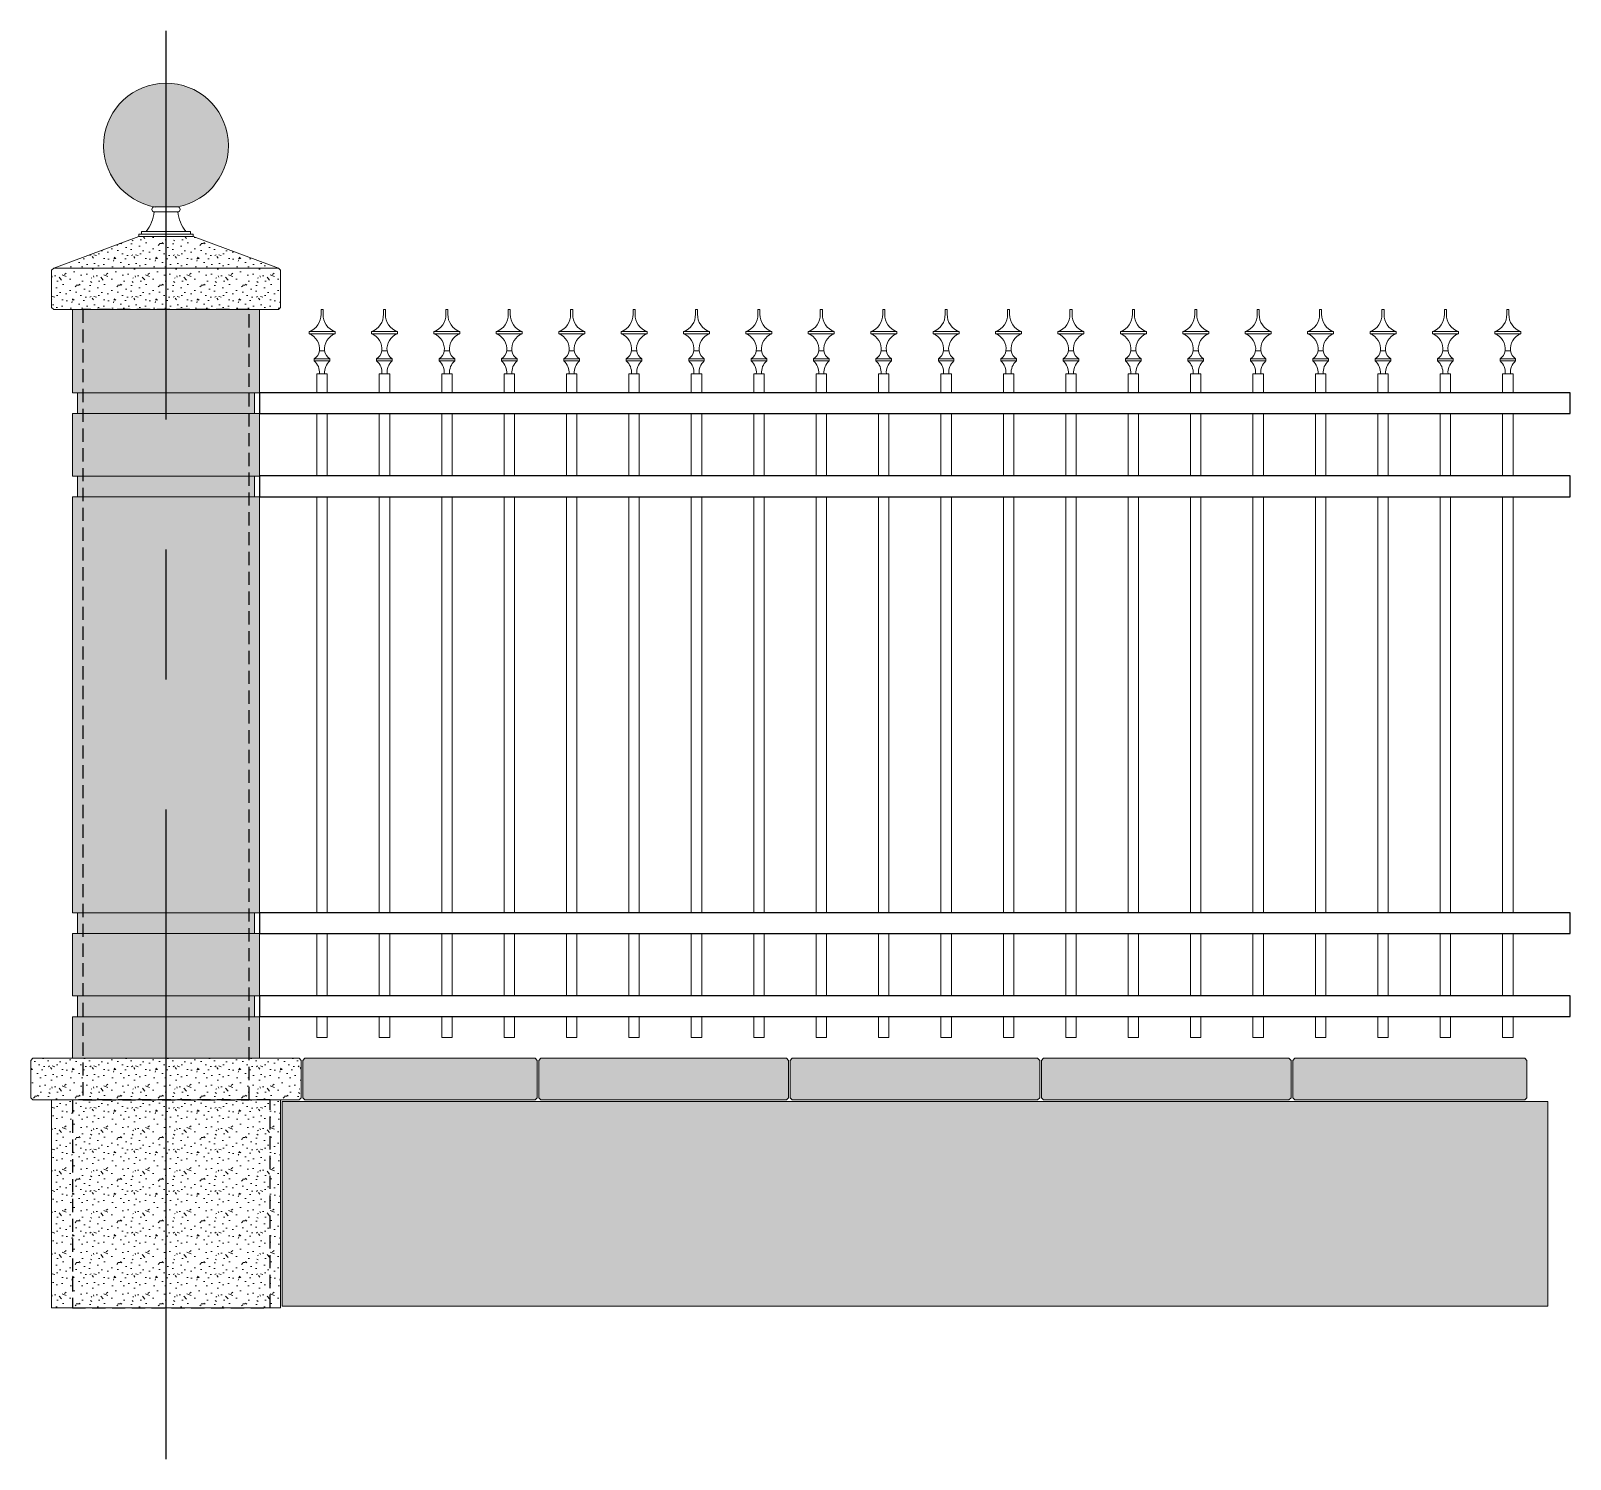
# Model space of a CAD drawing. Header units: inches. Extents: x 295786 to 300745, y 68261 to 70432.
# Drawn here: x 297285.2 to 297433.2, y 69098 to 69235.3 of the extents above; entities that cross this region are included whole.
import ezdxf

# ---------------------------------------------------------------- set-up
doc = ezdxf.new("R2010")
doc.units = ezdxf.units.IN
doc.header["$MEASUREMENT"] = 0
doc.linetypes.add('CENTER', pattern=[2, 1.25, -0.25, 0.25, -0.25])
doc.linetypes.add('HIDDEN', pattern=[9.525, 6.35, -3.175])
doc.layers.add('CENTRE LINE', color=8, linetype='CENTER')
doc.layers.add('HIDDEN', color=2, linetype='HIDDEN')
for name, color, linetype, lineweight in [('F--BLOCKWALL-HATCH', 250, 'Continuous', 13), ('G--STELWRK-0', 8, 'Continuous', 13), ('G--STELWRK-1', 9, 'Continuous', 18), ('G--STELWRK-2', 2, 'Continuous', 25), ('M--PAVERS', 3, 'Continuous', 18), ('M--PAVERS-2', 3, 'Continuous', 18), ('M--TILING-1', 8, 'Continuous', 13), ('PAINT LINE', 252, 'Continuous', 18)]:
    doc.layers.add(name, color=color, linetype=linetype, lineweight=lineweight)
pattern_1 = [(0, (-1589.9095, -543.344), (0, 4), [0, -4]), (0, (-1589.8695, -544.744), (0, 4), [0, -4]), (0, (-1589.7495, -542.584), (0, 4), [0, -4]), (338.1986, (-1591.8295, -543.82405), (12.000001092, -3.999999642), [0.430812, -21.109848]), (216.8699, (-1591.4295, -543.98405), (11.9999996713, 8.000000493), [0.2, -19.8]), (130.6013, (-1591.5895, -544.10405), (20.00000168495, -23.9999960726), [0.36878, -36.509396]), (206.5651, (-1592.9095, -544.584), (-3.999996632, -4.000005238), [0.089444, -8.854828]), (326.3099, (-1592.9895, -544.624), (7.999998231, -4.000005338), [0.144224, -14.277984]), (108.4349, (-1592.8695, -544.704), (-3.999993613, 8.0000017384), [0.126492, -12.52262]), (225, (-1590.3495, -544.984), (-4e-16, -4.000001238), [0.169704, -5.487148]), (0, (-1590.4695, -545.104), (4, 4), [0.24, -3.76]), (135, (-1590.2295, -545.104), (-4.000001238, 0), [0.169704, -5.487148]), (251.5651, (-1590.8295, -542.424), (3.999993613, 8.0000017384), [0.126492, -12.52262]), (0, (-1590.8695, -542.544), (4, 4), [0.2, -3.8]), (143.1301, (-1590.6695, -542.54405), (-11.9999996713, 8.000000493), [0.2, -19.8]), (213.6901, (-1592.9495, -542.384), (7.999998231, 4.000005338), [0.144224, -14.277984]), (341.5651, (-1593.0695, -542.464), (-8.0000017384, 3.999993613), [0.252984, -12.396128]), (126.8699, (-1592.8295, -542.54405), (8.000000493, -11.9999996713), [0.2, -19.8]), (0, (-1591.7895, -542.544), (0, 4), [0, -4]), (0, (-1592.8695, -543.584), (0, 4), [0, -4]), (0, (-1591.7495, -545.064), (0, 4), [0, -4]), (0, (-1590.6695, -543.824), (0, 4), [0, -4]), (0, (-1591.8295, -543.144), (0, 4), [0, -4]), (0, (-1592.7095, -543.024), (0, 4), [0, -4]), (0, (-1592.3495, -543.264), (0, 4), [0, -4]), (0, (-1592.5095, -544.224), (0, 4), [0, -4]), (0, (-1593.4695, -544.064), (0, 4), [0, -4]), (0, (-1593.4295, -543.144), (0, 4), [0, -4]), (0, (-1593.5495, -542.264), (0, 4), [0, -4]), (0, (-1592.3095, -542.104), (0, 4), [0, -4]), (0, (-1591.4295, -541.944), (0, 4), [0, -4]), (0, (-1590.0295, -542.104), (0, 4), [0, -4]), (0, (-1590.9895, -543.344), (0, 4), [0, -4]), (0, (-1591.3895, -542.624), (0, 4), [0, -4]), (0, (-1591.0695, -544.544), (0, 4), [0, -4]), (0, (-1592.2695, -544.744), (0, 4), [0, -4]), (0, (-1591.0695, -545.624), (0, 4), [0, -4]), (0, (-1592.3895, -545.384), (0, 4), [0, -4]), (0, (-1593.6695, -545.504), (0, 4), [0, -4]), (0, (-1593.1895, -545.704), (0, 4), [0, -4]), (0, (-1593.1495, -545.144), (0, 4), [0, -4]), (0, (-1590.4695, -545.784), (0, 4), [0, -4]), (0, (-1589.9895, -544.144), (0, 4), [0, -4]), (0, (-1590.1895, -542.944), (0, 4), [0, -4]), (0, (-1592.0295, -545.824), (0, 4), [0, -4])]
pattern_2 = [(0, (-1589.9095, -547.344), (0, 4), [0, -4]), (0, (-1589.8695, -548.744), (0, 4), [0, -4]), (0, (-1589.7495, -546.584), (0, 4), [0, -4]), (338.1986, (-1591.8295, -547.82405), (12.000001092, -3.999999642), [0.430812, -21.109848]), (216.8699, (-1591.4295, -547.98405), (11.9999996713, 8.000000493), [0.2, -19.8]), (130.6013, (-1591.5895, -548.10405), (20.00000168495, -23.9999960726), [0.36878, -36.509396]), (206.5651, (-1592.9095, -548.584), (-3.999996632, -4.000005238), [0.089444, -8.854828]), (326.3099, (-1592.9895, -548.624), (7.999998231, -4.000005338), [0.144224, -14.277984]), (108.4349, (-1592.8695, -548.704), (-3.999993613, 8.0000017384), [0.126492, -12.52262]), (225, (-1590.3495, -548.984), (-4e-16, -4.000001238), [0.169704, -5.487148]), (0, (-1590.4695, -549.104), (4, 4), [0.24, -3.76]), (135, (-1590.2295, -549.104), (-4.000001238, 0), [0.169704, -5.487148]), (251.5651, (-1590.8295, -546.424), (3.999993613, 8.0000017384), [0.126492, -12.52262]), (0, (-1590.8695, -546.544), (4, 4), [0.2, -3.8]), (143.1301, (-1590.6695, -546.54405), (-11.9999996713, 8.000000493), [0.2, -19.8]), (213.6901, (-1592.9495, -546.384), (7.999998231, 4.000005338), [0.144224, -14.277984]), (341.5651, (-1593.0695, -546.464), (-8.0000017384, 3.999993613), [0.252984, -12.396128]), (126.8699, (-1592.8295, -546.54405), (8.000000493, -11.9999996713), [0.2, -19.8]), (0, (-1591.7895, -546.544), (0, 4), [0, -4]), (0, (-1592.8695, -547.584), (0, 4), [0, -4]), (0, (-1591.7495, -549.064), (0, 4), [0, -4]), (0, (-1590.6695, -547.824), (0, 4), [0, -4]), (0, (-1591.8295, -547.144), (0, 4), [0, -4]), (0, (-1592.7095, -547.024), (0, 4), [0, -4]), (0, (-1592.3495, -547.264), (0, 4), [0, -4]), (0, (-1592.5095, -548.224), (0, 4), [0, -4]), (0, (-1593.4695, -548.064), (0, 4), [0, -4]), (0, (-1593.4295, -547.144), (0, 4), [0, -4]), (0, (-1593.5495, -546.264), (0, 4), [0, -4]), (0, (-1592.3095, -546.104), (0, 4), [0, -4]), (0, (-1591.4295, -545.944), (0, 4), [0, -4]), (0, (-1590.0295, -546.104), (0, 4), [0, -4]), (0, (-1590.9895, -547.344), (0, 4), [0, -4]), (0, (-1591.3895, -546.624), (0, 4), [0, -4]), (0, (-1591.0695, -548.544), (0, 4), [0, -4]), (0, (-1592.2695, -548.744), (0, 4), [0, -4]), (0, (-1591.0695, -549.624), (0, 4), [0, -4]), (0, (-1592.3895, -549.384), (0, 4), [0, -4]), (0, (-1593.6695, -549.504), (0, 4), [0, -4]), (0, (-1593.1895, -549.704), (0, 4), [0, -4]), (0, (-1593.1495, -549.144), (0, 4), [0, -4]), (0, (-1590.4695, -549.784), (0, 4), [0, -4]), (0, (-1589.9895, -548.144), (0, 4), [0, -4]), (0, (-1590.1895, -546.944), (0, 4), [0, -4]), (0, (-1592.0295, -549.824), (0, 4), [0, -4])]
pattern_3 = [(0, (-1589.9095, -545.344), (0, 4), [0, -4]), (0, (-1589.8695, -546.744), (0, 4), [0, -4]), (0, (-1589.7495, -544.584), (0, 4), [0, -4]), (338.1986, (-1591.8295, -545.82405), (12.000001092, -3.999999642), [0.430812, -21.109848]), (216.8699, (-1591.4295, -545.98405), (11.9999996713, 8.000000493), [0.2, -19.8]), (130.6013, (-1591.5895, -546.10405), (20.00000168495, -23.9999960726), [0.36878, -36.509396]), (206.5651, (-1592.9095, -546.584), (-3.999996632, -4.000005238), [0.089444, -8.854828]), (326.3099, (-1592.9895, -546.624), (7.999998231, -4.000005338), [0.144224, -14.277984]), (108.4349, (-1592.8695, -546.704), (-3.999993613, 8.0000017384), [0.126492, -12.52262]), (225, (-1590.3495, -546.984), (-4e-16, -4.000001238), [0.169704, -5.487148]), (0, (-1590.4695, -547.104), (4, 4), [0.24, -3.76]), (135, (-1590.2295, -547.104), (-4.000001238, 0), [0.169704, -5.487148]), (251.5651, (-1590.8295, -544.424), (3.999993613, 8.0000017384), [0.126492, -12.52262]), (0, (-1590.8695, -544.544), (4, 4), [0.2, -3.8]), (143.1301, (-1590.6695, -544.54405), (-11.9999996713, 8.000000493), [0.2, -19.8]), (213.6901, (-1592.9495, -544.384), (7.999998231, 4.000005338), [0.144224, -14.277984]), (341.5651, (-1593.0695, -544.464), (-8.0000017384, 3.999993613), [0.252984, -12.396128]), (126.8699, (-1592.8295, -544.54405), (8.000000493, -11.9999996713), [0.2, -19.8]), (0, (-1591.7895, -544.544), (0, 4), [0, -4]), (0, (-1592.8695, -545.584), (0, 4), [0, -4]), (0, (-1591.7495, -547.064), (0, 4), [0, -4]), (0, (-1590.6695, -545.824), (0, 4), [0, -4]), (0, (-1591.8295, -545.144), (0, 4), [0, -4]), (0, (-1592.7095, -545.024), (0, 4), [0, -4]), (0, (-1592.3495, -545.264), (0, 4), [0, -4]), (0, (-1592.5095, -546.224), (0, 4), [0, -4]), (0, (-1593.4695, -546.064), (0, 4), [0, -4]), (0, (-1593.4295, -545.144), (0, 4), [0, -4]), (0, (-1593.5495, -544.264), (0, 4), [0, -4]), (0, (-1592.3095, -544.104), (0, 4), [0, -4]), (0, (-1591.4295, -543.944), (0, 4), [0, -4]), (0, (-1590.0295, -544.104), (0, 4), [0, -4]), (0, (-1590.9895, -545.344), (0, 4), [0, -4]), (0, (-1591.3895, -544.624), (0, 4), [0, -4]), (0, (-1591.0695, -546.544), (0, 4), [0, -4]), (0, (-1592.2695, -546.744), (0, 4), [0, -4]), (0, (-1591.0695, -547.624), (0, 4), [0, -4]), (0, (-1592.3895, -547.384), (0, 4), [0, -4]), (0, (-1593.6695, -547.504), (0, 4), [0, -4]), (0, (-1593.1895, -547.704), (0, 4), [0, -4]), (0, (-1593.1495, -547.144), (0, 4), [0, -4]), (0, (-1590.4695, -547.784), (0, 4), [0, -4]), (0, (-1589.9895, -546.144), (0, 4), [0, -4]), (0, (-1590.1895, -544.944), (0, 4), [0, -4]), (0, (-1592.0295, -547.824), (0, 4), [0, -4])]

# ---------------------------------------------------------------- blocks, each defined once
blk = doc.blocks.new('GRILL')
at = {"layer": 'G--STELWRK-0'}
for points in [[(297313.06, 69137.2), (297313.06, 69136.75, -0.325837), (297311.91, 69135.08), (297311.91, 69134.88, -0.342161), (297312.91, 69133.23), (297313.41, 69133.23, -0.341868), (297314.41, 69134.88), (297314.41, 69135.08, -0.326019), (297313.26, 69136.75), (297313.26, 69137.2)], [(297319.06, 69137.2), (297319.06, 69136.75, -0.325837), (297317.91, 69135.08), (297317.91, 69134.88, -0.342161), (297318.91, 69133.23), (297319.41, 69133.23, -0.341868), (297320.41, 69134.88), (297320.41, 69135.08, -0.326019), (297319.26, 69136.75), (297319.26, 69137.2)], [(297325.06, 69137.2), (297325.06, 69136.75, -0.325837), (297323.91, 69135.08), (297323.91, 69134.88, -0.342161), (297324.91, 69133.23), (297325.41, 69133.23, -0.341868), (297326.41, 69134.88), (297326.41, 69135.08, -0.326019), (297325.26, 69136.75), (297325.26, 69137.2)], [(297331.06, 69137.2), (297331.06, 69136.75, -0.325837), (297329.91, 69135.08), (297329.91, 69134.88, -0.342161), (297330.91, 69133.23), (297331.41, 69133.23, -0.341868), (297332.41, 69134.88), (297332.41, 69135.08, -0.326019), (297331.26, 69136.75), (297331.26, 69137.2)], [(297337.06, 69137.2), (297337.06, 69136.75, -0.325837), (297335.91, 69135.08), (297335.91, 69134.88, -0.342161), (297336.91, 69133.23), (297337.41, 69133.23, -0.341868), (297338.41, 69134.88), (297338.41, 69135.08, -0.326019), (297337.26, 69136.75), (297337.26, 69137.2)], [(297343.06, 69137.2), (297343.06, 69136.75, -0.325837), (297341.91, 69135.08), (297341.91, 69134.88, -0.342161), (297342.91, 69133.23), (297343.41, 69133.23, -0.341868), (297344.41, 69134.88), (297344.41, 69135.08, -0.326019), (297343.26, 69136.75), (297343.26, 69137.2)], [(297349.06, 69137.2), (297349.06, 69136.75, -0.325837), (297347.91, 69135.08), (297347.91, 69134.88, -0.342161), (297348.91, 69133.23), (297349.41, 69133.23, -0.341868), (297350.41, 69134.88), (297350.41, 69135.08, -0.326019), (297349.26, 69136.75), (297349.26, 69137.2)], [(297355.06, 69137.2), (297355.06, 69136.75, -0.325837), (297353.91, 69135.08), (297353.91, 69134.88, -0.342161), (297354.91, 69133.23), (297355.41, 69133.23, -0.341868), (297356.41, 69134.88), (297356.41, 69135.08, -0.326019), (297355.26, 69136.75), (297355.26, 69137.2)], [(297361.06, 69137.2), (297361.06, 69136.75, -0.325837), (297359.91, 69135.08), (297359.91, 69134.88, -0.342161), (297360.91, 69133.23), (297361.41, 69133.23, -0.341868), (297362.41, 69134.88), (297362.41, 69135.08, -0.326019), (297361.26, 69136.75), (297361.26, 69137.2)], [(297367.06, 69137.2), (297367.06, 69136.75, -0.325837), (297365.91, 69135.08), (297365.91, 69134.88, -0.342161), (297366.91, 69133.23), (297367.41, 69133.23, -0.341868), (297368.41, 69134.88), (297368.41, 69135.08, -0.326019), (297367.26, 69136.75), (297367.26, 69137.2)], [(297373.06, 69137.2), (297373.06, 69136.75, -0.325837), (297371.91, 69135.08), (297371.91, 69134.88, -0.342161), (297372.91, 69133.23), (297373.41, 69133.23, -0.341868), (297374.41, 69134.88), (297374.41, 69135.08, -0.326019), (297373.26, 69136.75), (297373.26, 69137.2)], [(297379.06, 69137.2), (297379.06, 69136.75, -0.325837), (297377.91, 69135.08), (297377.91, 69134.88, -0.342161), (297378.91, 69133.23), (297379.41, 69133.23, -0.341868), (297380.41, 69134.88), (297380.41, 69135.08, -0.326019), (297379.26, 69136.75), (297379.26, 69137.2)], [(297385.06, 69137.2), (297385.06, 69136.75, -0.325837), (297383.91, 69135.08), (297383.91, 69134.88, -0.342161), (297384.91, 69133.23), (297385.41, 69133.23, -0.341868), (297386.41, 69134.88), (297386.41, 69135.08, -0.326019), (297385.26, 69136.75), (297385.26, 69137.2)], [(297391.06, 69137.2), (297391.06, 69136.75, -0.325837), (297389.91, 69135.08), (297389.91, 69134.88, -0.342161), (297390.91, 69133.23), (297391.41, 69133.23, -0.341868), (297392.41, 69134.88), (297392.41, 69135.08, -0.326019), (297391.26, 69136.75), (297391.26, 69137.2)], [(297397.06, 69137.2), (297397.06, 69136.75, -0.325837), (297395.91, 69135.08), (297395.91, 69134.88, -0.342161), (297396.91, 69133.23), (297397.41, 69133.23, -0.341868), (297398.41, 69134.88), (297398.41, 69135.08, -0.326019), (297397.26, 69136.75), (297397.26, 69137.2)], [(297403.06, 69137.2), (297403.06, 69136.75, -0.325837), (297401.91, 69135.08), (297401.91, 69134.88, -0.342161), (297402.91, 69133.23), (297403.41, 69133.23, -0.341868), (297404.41, 69134.88), (297404.41, 69135.08, -0.326019), (297403.26, 69136.75), (297403.26, 69137.2)], [(297409.06, 69137.2), (297409.06, 69136.75, -0.325837), (297407.91, 69135.08), (297407.91, 69134.88, -0.342161), (297408.91, 69133.23), (297409.41, 69133.23, -0.341868), (297410.41, 69134.88), (297410.41, 69135.08, -0.326019), (297409.26, 69136.75), (297409.26, 69137.2)], [(297415.06, 69137.2), (297415.06, 69136.75, -0.325837), (297413.91, 69135.08), (297413.91, 69134.88, -0.342161), (297414.91, 69133.23), (297415.41, 69133.23, -0.341868), (297416.41, 69134.88), (297416.41, 69135.08, -0.326019), (297415.26, 69136.75), (297415.26, 69137.2)], [(297421.06, 69137.2), (297421.06, 69136.75, -0.325837), (297419.91, 69135.08), (297419.91, 69134.88, -0.342161), (297420.91, 69133.23), (297421.41, 69133.23, -0.341868), (297422.41, 69134.88), (297422.41, 69135.08, -0.326019), (297421.26, 69136.75), (297421.26, 69137.2)], [(297427.06, 69137.2), (297427.06, 69136.75, -0.325837), (297425.91, 69135.08), (297425.91, 69134.88, -0.342161), (297426.91, 69133.23), (297427.41, 69133.23, -0.341868), (297428.41, 69134.88), (297428.41, 69135.08, -0.326019), (297427.26, 69136.75), (297427.26, 69137.2)], [(297312.91, 69133.23, -0.228794), (297312.41, 69132.48), (297312.41, 69132.28, -0.230527), (297312.91, 69131.03), (297313.41, 69131.03, -0.230101), (297313.91, 69132.28), (297313.91, 69132.48, -0.228798), (297313.41, 69133.23)], [(297318.91, 69133.23, -0.228794), (297318.41, 69132.48), (297318.41, 69132.28, -0.230527), (297318.91, 69131.03), (297319.41, 69131.03, -0.230101), (297319.91, 69132.28), (297319.91, 69132.48, -0.228798), (297319.41, 69133.23)], [(297324.91, 69133.23, -0.228794), (297324.41, 69132.48), (297324.41, 69132.28, -0.230527), (297324.91, 69131.03), (297325.41, 69131.03, -0.230101), (297325.91, 69132.28), (297325.91, 69132.48, -0.228798), (297325.41, 69133.23)], [(297330.91, 69133.23, -0.228794), (297330.41, 69132.48), (297330.41, 69132.28, -0.230527), (297330.91, 69131.03), (297331.41, 69131.03, -0.230101), (297331.91, 69132.28), (297331.91, 69132.48, -0.228798), (297331.41, 69133.23)], [(297336.91, 69133.23, -0.228794), (297336.41, 69132.48), (297336.41, 69132.28, -0.230527), (297336.91, 69131.03), (297337.41, 69131.03, -0.230101), (297337.91, 69132.28), (297337.91, 69132.48, -0.228798), (297337.41, 69133.23)], [(297342.91, 69133.23, -0.228794), (297342.41, 69132.48), (297342.41, 69132.28, -0.230527), (297342.91, 69131.03), (297343.41, 69131.03, -0.230101), (297343.91, 69132.28), (297343.91, 69132.48, -0.228798), (297343.41, 69133.23)], [(297348.91, 69133.23, -0.228794), (297348.41, 69132.48), (297348.41, 69132.28, -0.230527), (297348.91, 69131.03), (297349.41, 69131.03, -0.230101), (297349.91, 69132.28), (297349.91, 69132.48, -0.228798), (297349.41, 69133.23)], [(297354.91, 69133.23, -0.228794), (297354.41, 69132.48), (297354.41, 69132.28, -0.230527), (297354.91, 69131.03), (297355.41, 69131.03, -0.230101), (297355.91, 69132.28), (297355.91, 69132.48, -0.228798), (297355.41, 69133.23)], [(297360.91, 69133.23, -0.228794), (297360.41, 69132.48), (297360.41, 69132.28, -0.230527), (297360.91, 69131.03), (297361.41, 69131.03, -0.230101), (297361.91, 69132.28), (297361.91, 69132.48, -0.228798), (297361.41, 69133.23)], [(297366.91, 69133.23, -0.228794), (297366.41, 69132.48), (297366.41, 69132.28, -0.230527), (297366.91, 69131.03), (297367.41, 69131.03, -0.230101), (297367.91, 69132.28), (297367.91, 69132.48, -0.228798), (297367.41, 69133.23)], [(297372.91, 69133.23, -0.228794), (297372.41, 69132.48), (297372.41, 69132.28, -0.230527), (297372.91, 69131.03), (297373.41, 69131.03, -0.230101), (297373.91, 69132.28), (297373.91, 69132.48, -0.228798), (297373.41, 69133.23)], [(297378.91, 69133.23, -0.228794), (297378.41, 69132.48), (297378.41, 69132.28, -0.230527), (297378.91, 69131.03), (297379.41, 69131.03, -0.230101), (297379.91, 69132.28), (297379.91, 69132.48, -0.228798), (297379.41, 69133.23)], [(297384.91, 69133.23, -0.228794), (297384.41, 69132.48), (297384.41, 69132.28, -0.230527), (297384.91, 69131.03), (297385.41, 69131.03, -0.230101), (297385.91, 69132.28), (297385.91, 69132.48, -0.228798), (297385.41, 69133.23)], [(297390.91, 69133.23, -0.228794), (297390.41, 69132.48), (297390.41, 69132.28, -0.230527), (297390.91, 69131.03), (297391.41, 69131.03, -0.230101), (297391.91, 69132.28), (297391.91, 69132.48, -0.228798), (297391.41, 69133.23)], [(297396.91, 69133.23, -0.228794), (297396.41, 69132.48), (297396.41, 69132.28, -0.230527), (297396.91, 69131.03), (297397.41, 69131.03, -0.230101), (297397.91, 69132.28), (297397.91, 69132.48, -0.228798), (297397.41, 69133.23)], [(297402.91, 69133.23, -0.228794), (297402.41, 69132.48), (297402.41, 69132.28, -0.230527), (297402.91, 69131.03), (297403.41, 69131.03, -0.230101), (297403.91, 69132.28), (297403.91, 69132.48, -0.228798), (297403.41, 69133.23)], [(297408.91, 69133.23, -0.228794), (297408.41, 69132.48), (297408.41, 69132.28, -0.230527), (297408.91, 69131.03), (297409.41, 69131.03, -0.230101), (297409.91, 69132.28), (297409.91, 69132.48, -0.228798), (297409.41, 69133.23)], [(297414.91, 69133.23, -0.228794), (297414.41, 69132.48), (297414.41, 69132.28, -0.230527), (297414.91, 69131.03), (297415.41, 69131.03, -0.230101), (297415.91, 69132.28), (297415.91, 69132.48, -0.228798), (297415.41, 69133.23)], [(297420.91, 69133.23, -0.228794), (297420.41, 69132.48), (297420.41, 69132.28, -0.230527), (297420.91, 69131.03), (297421.41, 69131.03, -0.230101), (297421.91, 69132.28), (297421.91, 69132.48, -0.228798), (297421.41, 69133.23)], [(297426.91, 69133.23, -0.228794), (297426.41, 69132.48), (297426.41, 69132.28, -0.230527), (297426.91, 69131.03), (297427.41, 69131.03, -0.230101), (297427.91, 69132.28), (297427.91, 69132.48, -0.228798), (297427.41, 69133.23)]]:
    blk.add_lwpolyline(points, format="xyb", close=True, dxfattribs=at)
for points in [[(297311.91, 69135.08), (297314.41, 69135.08), (297314.41, 69134.88), (297311.91, 69134.88)], [(297317.91, 69135.08), (297320.41, 69135.08), (297320.41, 69134.88), (297317.91, 69134.88)], [(297323.91, 69135.08), (297326.41, 69135.08), (297326.41, 69134.88), (297323.91, 69134.88)], [(297329.91, 69135.08), (297332.41, 69135.08), (297332.41, 69134.88), (297329.91, 69134.88)], [(297335.91, 69135.08), (297338.41, 69135.08), (297338.41, 69134.88), (297335.91, 69134.88)], [(297341.91, 69135.08), (297344.41, 69135.08), (297344.41, 69134.88), (297341.91, 69134.88)], [(297347.91, 69135.08), (297350.41, 69135.08), (297350.41, 69134.88), (297347.91, 69134.88)], [(297353.91, 69135.08), (297356.41, 69135.08), (297356.41, 69134.88), (297353.91, 69134.88)], [(297359.91, 69135.08), (297362.41, 69135.08), (297362.41, 69134.88), (297359.91, 69134.88)], [(297365.91, 69135.08), (297368.41, 69135.08), (297368.41, 69134.88), (297365.91, 69134.88)], [(297371.91, 69135.08), (297374.41, 69135.08), (297374.41, 69134.88), (297371.91, 69134.88)], [(297377.91, 69135.08), (297380.41, 69135.08), (297380.41, 69134.88), (297377.91, 69134.88)], [(297383.91, 69135.08), (297386.41, 69135.08), (297386.41, 69134.88), (297383.91, 69134.88)], [(297389.91, 69135.08), (297392.41, 69135.08), (297392.41, 69134.88), (297389.91, 69134.88)], [(297395.91, 69135.08), (297398.41, 69135.08), (297398.41, 69134.88), (297395.91, 69134.88)], [(297401.91, 69135.08), (297404.41, 69135.08), (297404.41, 69134.88), (297401.91, 69134.88)], [(297407.91, 69135.08), (297410.41, 69135.08), (297410.41, 69134.88), (297407.91, 69134.88)], [(297413.91, 69135.08), (297416.41, 69135.08), (297416.41, 69134.88), (297413.91, 69134.88)], [(297419.91, 69135.08), (297422.41, 69135.08), (297422.41, 69134.88), (297419.91, 69134.88)], [(297425.91, 69135.08), (297428.41, 69135.08), (297428.41, 69134.88), (297425.91, 69134.88)], [(297312.41, 69132.48), (297313.91, 69132.48), (297313.91, 69132.28), (297312.41, 69132.28)], [(297318.41, 69132.48), (297319.91, 69132.48), (297319.91, 69132.28), (297318.41, 69132.28)], [(297324.41, 69132.48), (297325.91, 69132.48), (297325.91, 69132.28), (297324.41, 69132.28)], [(297330.41, 69132.48), (297331.91, 69132.48), (297331.91, 69132.28), (297330.41, 69132.28)], [(297336.41, 69132.48), (297337.91, 69132.48), (297337.91, 69132.28), (297336.41, 69132.28)], [(297342.41, 69132.48), (297343.91, 69132.48), (297343.91, 69132.28), (297342.41, 69132.28)], [(297348.41, 69132.48), (297349.91, 69132.48), (297349.91, 69132.28), (297348.41, 69132.28)], [(297354.41, 69132.48), (297355.91, 69132.48), (297355.91, 69132.28), (297354.41, 69132.28)], [(297360.41, 69132.48), (297361.91, 69132.48), (297361.91, 69132.28), (297360.41, 69132.28)], [(297366.41, 69132.48), (297367.91, 69132.48), (297367.91, 69132.28), (297366.41, 69132.28)], [(297372.41, 69132.48), (297373.91, 69132.48), (297373.91, 69132.28), (297372.41, 69132.28)], [(297378.41, 69132.48), (297379.91, 69132.48), (297379.91, 69132.28), (297378.41, 69132.28)], [(297384.41, 69132.48), (297385.91, 69132.48), (297385.91, 69132.28), (297384.41, 69132.28)], [(297390.41, 69132.48), (297391.91, 69132.48), (297391.91, 69132.28), (297390.41, 69132.28)], [(297396.41, 69132.48), (297397.91, 69132.48), (297397.91, 69132.28), (297396.41, 69132.28)], [(297402.41, 69132.48), (297403.91, 69132.48), (297403.91, 69132.28), (297402.41, 69132.28)], [(297408.41, 69132.48), (297409.91, 69132.48), (297409.91, 69132.28), (297408.41, 69132.28)], [(297414.41, 69132.48), (297415.91, 69132.48), (297415.91, 69132.28), (297414.41, 69132.28)], [(297420.41, 69132.48), (297421.91, 69132.48), (297421.91, 69132.28), (297420.41, 69132.28)], [(297426.41, 69132.48), (297427.91, 69132.48), (297427.91, 69132.28), (297426.41, 69132.28)], [(297313.66, 69131.03), (297312.66, 69131.03), (297312.66, 69129.2), (297313.66, 69129.2)], [(297319.66, 69131.03), (297318.66, 69131.03), (297318.66, 69129.2), (297319.66, 69129.2)], [(297325.66, 69131.03), (297324.66, 69131.03), (297324.66, 69129.2), (297325.66, 69129.2)], [(297331.66, 69131.03), (297330.66, 69131.03), (297330.66, 69129.2), (297331.66, 69129.2)], [(297337.66, 69131.03), (297336.66, 69131.03), (297336.66, 69129.2), (297337.66, 69129.2)], [(297343.66, 69131.03), (297342.66, 69131.03), (297342.66, 69129.2), (297343.66, 69129.2)], [(297349.66, 69131.03), (297348.66, 69131.03), (297348.66, 69129.2), (297349.66, 69129.2)], [(297355.66, 69131.03), (297354.66, 69131.03), (297354.66, 69129.2), (297355.66, 69129.2)], [(297361.66, 69131.03), (297360.66, 69131.03), (297360.66, 69129.2), (297361.66, 69129.2)], [(297367.66, 69131.03), (297366.66, 69131.03), (297366.66, 69129.2), (297367.66, 69129.2)], [(297373.66, 69131.03), (297372.66, 69131.03), (297372.66, 69129.2), (297373.66, 69129.2)], [(297379.66, 69131.03), (297378.66, 69131.03), (297378.66, 69129.2), (297379.66, 69129.2)], [(297385.66, 69131.03), (297384.66, 69131.03), (297384.66, 69129.2), (297385.66, 69129.2)], [(297391.66, 69131.03), (297390.66, 69131.03), (297390.66, 69129.2), (297391.66, 69129.2)], [(297397.66, 69131.03), (297396.66, 69131.03), (297396.66, 69129.2), (297397.66, 69129.2)], [(297403.66, 69131.03), (297402.66, 69131.03), (297402.66, 69129.2), (297403.66, 69129.2)], [(297409.66, 69131.03), (297408.66, 69131.03), (297408.66, 69129.2), (297409.66, 69129.2)], [(297415.66, 69131.03), (297414.66, 69131.03), (297414.66, 69129.2), (297415.66, 69129.2)], [(297421.66, 69131.03), (297420.66, 69131.03), (297420.66, 69129.2), (297421.66, 69129.2)], [(297427.66, 69131.03), (297426.66, 69131.03), (297426.66, 69129.2), (297427.66, 69129.2)], [(297313.66, 69127.2), (297312.66, 69127.2), (297312.66, 69121.2), (297313.66, 69121.2)], [(297319.66, 69127.2), (297318.66, 69127.2), (297318.66, 69121.2), (297319.66, 69121.2)], [(297325.66, 69127.2), (297324.66, 69127.2), (297324.66, 69121.2), (297325.66, 69121.2)], [(297331.66, 69127.2), (297330.66, 69127.2), (297330.66, 69121.2), (297331.66, 69121.2)], [(297337.66, 69127.2), (297336.66, 69127.2), (297336.66, 69121.2), (297337.66, 69121.2)], [(297343.66, 69127.2), (297342.66, 69127.2), (297342.66, 69121.2), (297343.66, 69121.2)], [(297349.66, 69127.2), (297348.66, 69127.2), (297348.66, 69121.2), (297349.66, 69121.2)], [(297355.66, 69127.2), (297354.66, 69127.2), (297354.66, 69121.2), (297355.66, 69121.2)], [(297361.66, 69127.2), (297360.66, 69127.2), (297360.66, 69121.2), (297361.66, 69121.2)], [(297367.66, 69127.2), (297366.66, 69127.2), (297366.66, 69121.2), (297367.66, 69121.2)], [(297373.66, 69127.2), (297372.66, 69127.2), (297372.66, 69121.2), (297373.66, 69121.2)], [(297379.66, 69127.2), (297378.66, 69127.2), (297378.66, 69121.2), (297379.66, 69121.2)], [(297385.66, 69127.2), (297384.66, 69127.2), (297384.66, 69121.2), (297385.66, 69121.2)], [(297391.66, 69127.2), (297390.66, 69127.2), (297390.66, 69121.2), (297391.66, 69121.2)], [(297397.66, 69127.2), (297396.66, 69127.2), (297396.66, 69121.2), (297397.66, 69121.2)], [(297403.66, 69127.2), (297402.66, 69127.2), (297402.66, 69121.2), (297403.66, 69121.2)], [(297409.66, 69127.2), (297408.66, 69127.2), (297408.66, 69121.2), (297409.66, 69121.2)], [(297415.66, 69127.2), (297414.66, 69127.2), (297414.66, 69121.2), (297415.66, 69121.2)], [(297421.66, 69127.2), (297420.66, 69127.2), (297420.66, 69121.2), (297421.66, 69121.2)], [(297427.66, 69127.2), (297426.66, 69127.2), (297426.66, 69121.2), (297427.66, 69121.2)], [(297313.66, 69119.2), (297312.66, 69119.2), (297312.66, 69079.2), (297313.66, 69079.2)], [(297319.66, 69119.2), (297318.66, 69119.2), (297318.66, 69079.2), (297319.66, 69079.2)], [(297325.66, 69119.2), (297324.66, 69119.2), (297324.66, 69079.2), (297325.66, 69079.2)], [(297331.66, 69119.2), (297330.66, 69119.2), (297330.66, 69079.2), (297331.66, 69079.2)], [(297337.66, 69119.2), (297336.66, 69119.2), (297336.66, 69079.2), (297337.66, 69079.2)], [(297343.66, 69119.2), (297342.66, 69119.2), (297342.66, 69079.2), (297343.66, 69079.2)], [(297349.66, 69119.2), (297348.66, 69119.2), (297348.66, 69079.2), (297349.66, 69079.2)], [(297355.66, 69119.2), (297354.66, 69119.2), (297354.66, 69079.2), (297355.66, 69079.2)], [(297361.66, 69119.2), (297360.66, 69119.2), (297360.66, 69079.2), (297361.66, 69079.2)], [(297367.66, 69119.2), (297366.66, 69119.2), (297366.66, 69079.2), (297367.66, 69079.2)], [(297373.66, 69119.2), (297372.66, 69119.2), (297372.66, 69079.2), (297373.66, 69079.2)], [(297379.66, 69119.2), (297378.66, 69119.2), (297378.66, 69079.2), (297379.66, 69079.2)], [(297385.66, 69119.2), (297384.66, 69119.2), (297384.66, 69079.2), (297385.66, 69079.2)], [(297391.66, 69119.2), (297390.66, 69119.2), (297390.66, 69079.2), (297391.66, 69079.2)], [(297397.66, 69119.2), (297396.66, 69119.2), (297396.66, 69079.2), (297397.66, 69079.2)], [(297403.66, 69119.2), (297402.66, 69119.2), (297402.66, 69079.2), (297403.66, 69079.2)], [(297409.66, 69119.2), (297408.66, 69119.2), (297408.66, 69079.2), (297409.66, 69079.2)], [(297415.66, 69119.2), (297414.66, 69119.2), (297414.66, 69079.2), (297415.66, 69079.2)], [(297421.66, 69119.2), (297420.66, 69119.2), (297420.66, 69079.2), (297421.66, 69079.2)], [(297427.66, 69119.2), (297426.66, 69119.2), (297426.66, 69079.2), (297427.66, 69079.2)], [(297313.66, 69077.2), (297312.66, 69077.2), (297312.66, 69071.2), (297313.66, 69071.2)], [(297319.66, 69077.2), (297318.66, 69077.2), (297318.66, 69071.2), (297319.66, 69071.2)], [(297325.66, 69077.2), (297324.66, 69077.2), (297324.66, 69071.2), (297325.66, 69071.2)], [(297331.66, 69077.2), (297330.66, 69077.2), (297330.66, 69071.2), (297331.66, 69071.2)], [(297337.66, 69077.2), (297336.66, 69077.2), (297336.66, 69071.2), (297337.66, 69071.2)], [(297343.66, 69077.2), (297342.66, 69077.2), (297342.66, 69071.2), (297343.66, 69071.2)], [(297349.66, 69077.2), (297348.66, 69077.2), (297348.66, 69071.2), (297349.66, 69071.2)], [(297355.66, 69077.2), (297354.66, 69077.2), (297354.66, 69071.2), (297355.66, 69071.2)], [(297361.66, 69077.2), (297360.66, 69077.2), (297360.66, 69071.2), (297361.66, 69071.2)], [(297367.66, 69077.2), (297366.66, 69077.2), (297366.66, 69071.2), (297367.66, 69071.2)], [(297373.66, 69077.2), (297372.66, 69077.2), (297372.66, 69071.2), (297373.66, 69071.2)], [(297379.66, 69077.2), (297378.66, 69077.2), (297378.66, 69071.2), (297379.66, 69071.2)], [(297385.66, 69077.2), (297384.66, 69077.2), (297384.66, 69071.2), (297385.66, 69071.2)], [(297391.66, 69077.2), (297390.66, 69077.2), (297390.66, 69071.2), (297391.66, 69071.2)], [(297397.66, 69077.2), (297396.66, 69077.2), (297396.66, 69071.2), (297397.66, 69071.2)], [(297403.66, 69077.2), (297402.66, 69077.2), (297402.66, 69071.2), (297403.66, 69071.2)], [(297409.66, 69077.2), (297408.66, 69077.2), (297408.66, 69071.2), (297409.66, 69071.2)], [(297415.66, 69077.2), (297414.66, 69077.2), (297414.66, 69071.2), (297415.66, 69071.2)], [(297421.66, 69077.2), (297420.66, 69077.2), (297420.66, 69071.2), (297421.66, 69071.2)], [(297427.66, 69077.2), (297426.66, 69077.2), (297426.66, 69071.2), (297427.66, 69071.2)], [(297313.66, 69069.2), (297312.66, 69069.2), (297312.66, 69067.2), (297313.66, 69067.2)], [(297319.66, 69069.2), (297318.66, 69069.2), (297318.66, 69067.2), (297319.66, 69067.2)], [(297325.66, 69069.2), (297324.66, 69069.2), (297324.66, 69067.2), (297325.66, 69067.2)], [(297331.66, 69069.2), (297330.66, 69069.2), (297330.66, 69067.2), (297331.66, 69067.2)], [(297337.66, 69069.2), (297336.66, 69069.2), (297336.66, 69067.2), (297337.66, 69067.2)], [(297343.66, 69069.2), (297342.66, 69069.2), (297342.66, 69067.2), (297343.66, 69067.2)], [(297349.66, 69069.2), (297348.66, 69069.2), (297348.66, 69067.2), (297349.66, 69067.2)], [(297355.66, 69069.2), (297354.66, 69069.2), (297354.66, 69067.2), (297355.66, 69067.2)], [(297361.66, 69069.2), (297360.66, 69069.2), (297360.66, 69067.2), (297361.66, 69067.2)], [(297367.66, 69069.2), (297366.66, 69069.2), (297366.66, 69067.2), (297367.66, 69067.2)], [(297373.66, 69069.2), (297372.66, 69069.2), (297372.66, 69067.2), (297373.66, 69067.2)], [(297379.66, 69069.2), (297378.66, 69069.2), (297378.66, 69067.2), (297379.66, 69067.2)], [(297385.66, 69069.2), (297384.66, 69069.2), (297384.66, 69067.2), (297385.66, 69067.2)], [(297391.66, 69069.2), (297390.66, 69069.2), (297390.66, 69067.2), (297391.66, 69067.2)], [(297397.66, 69069.2), (297396.66, 69069.2), (297396.66, 69067.2), (297397.66, 69067.2)], [(297403.66, 69069.2), (297402.66, 69069.2), (297402.66, 69067.2), (297403.66, 69067.2)], [(297409.66, 69069.2), (297408.66, 69069.2), (297408.66, 69067.2), (297409.66, 69067.2)], [(297415.66, 69069.2), (297414.66, 69069.2), (297414.66, 69067.2), (297415.66, 69067.2)], [(297421.66, 69069.2), (297420.66, 69069.2), (297420.66, 69067.2), (297421.66, 69067.2)], [(297427.66, 69069.2), (297426.66, 69069.2), (297426.66, 69067.2), (297427.66, 69067.2)]]:
    blk.add_lwpolyline(points, close=True, dxfattribs=at)
at = {"layer": 'G--STELWRK-2'}
for points in [[(297433.16, 69129.2), (297307.16, 69129.2), (297307.16, 69127.2), (297433.16, 69127.2)], [(297433.16, 69121.2), (297307.16, 69121.2), (297307.16, 69119.2), (297433.16, 69119.2)], [(297433.16, 69079.2), (297307.16, 69079.2), (297307.16, 69077.2), (297433.16, 69077.2)], [(297433.16, 69071.2), (297307.16, 69071.2), (297307.16, 69069.2), (297433.16, 69069.2)]]:
    blk.add_lwpolyline(points, close=True, dxfattribs=at)

msp = doc.modelspace()

# ---------------------------------------------------------------- hatches: boundary and pattern name
at = {"layer": 'F--BLOCKWALL-HATCH'}
h = msp.add_hatch(dxfattribs=at)
h.set_pattern_fill('CONC', color=256, scale=4, pattern_type=2)
h.set_pattern_definition(pattern_1)
h.paths.add_polyline_path([(297295.54642662, 69215.56297266), (297300.76837426, 69215.56297266), (297308.95740044, 69212.53), (297287.35740044, 69212.53)])
h = msp.add_hatch(dxfattribs=at)
h.set_pattern_fill('CONC', color=256, scale=4, pattern_type=2)
h.set_pattern_definition(pattern_1)
h.paths.add_polyline_path([(297287.35740044, 69212.53), (297308.95740044, 69212.53), (297309.15740044, 69212.33), (297309.15740044, 69208.73), (297308.95740044, 69208.53), (297287.35740044, 69208.53), (297287.15740044, 69208.73), (297287.15740044, 69212.33)])
h = msp.add_hatch(dxfattribs=at)
h.set_pattern_fill('CONC', color=256, scale=4, pattern_type=2)
h.set_pattern_definition(pattern_2)
h.paths.add_polyline_path([(297307.15740044, 69208.53), (297289.15740044, 69208.53), (297289.15740044, 69200.53), (297289.65740044, 69200.53), (297289.65740044, 69198.53), (297289.15740044, 69198.53), (297289.15740044, 69192.53), (297289.65740044, 69192.53), (297289.65740044, 69190.53), (297289.15740044, 69190.53), (297289.15740044, 69150.53), (297289.65740044, 69150.53), (297289.65740044, 69148.53), (297289.15740044, 69148.53), (297289.15740044, 69142.53), (297289.65740044, 69142.53), (297289.65740044, 69140.53), (297289.15740044, 69140.53), (297289.15740044, 69136.53), (297307.15740044, 69136.53), (297307.15740044, 69140.53), (297306.65740044, 69140.53), (297306.65740044, 69142.53), (297307.15740044, 69142.53), (297307.15740044, 69148.53), (297306.65740044, 69148.53), (297306.65740044, 69150.53), (297307.15740044, 69150.53), (297307.15740044, 69190.53), (297306.65740044, 69190.53), (297306.65740044, 69192.53), (297307.15740044, 69192.53), (297307.15740044, 69198.53), (297306.65740044, 69198.53), (297306.65740044, 69200.53), (297307.15740044, 69200.53)])
h.paths.add_polyline_path([(297289.65740044, 69200.53), (297306.65740044, 69200.53), (297306.65740044, 69198.53), (297289.65740044, 69198.53)], flags=17)
h.paths.add_polyline_path([(297289.65740044, 69192.53), (297306.65740044, 69192.53), (297306.65740044, 69190.53), (297289.65740044, 69190.53)], flags=17)
h.paths.add_polyline_path([(297289.65740044, 69150.53), (297306.65740044, 69150.53), (297306.65740044, 69148.53), (297289.65740044, 69148.53)], flags=17)
h.paths.add_polyline_path([(297289.65740044, 69142.53), (297306.65740044, 69142.53), (297306.65740044, 69140.53), (297289.65740044, 69140.53)], flags=17)
h = msp.add_hatch(dxfattribs=at)
h.set_pattern_fill('CONC', color=256, scale=4, pattern_type=2)
h.set_pattern_definition(pattern_2)
h.paths.add_polyline_path([(297289.65740044, 69200.53), (297306.65740044, 69200.53), (297306.65740044, 69198.53), (297289.65740044, 69198.53)])
h.paths.add_polyline_path([(297289.65740044, 69192.53), (297306.65740044, 69192.53), (297306.65740044, 69190.53), (297289.65740044, 69190.53)])
h.paths.add_polyline_path([(297289.65740044, 69150.53), (297306.65740044, 69150.53), (297306.65740044, 69148.53), (297289.65740044, 69148.53)])
h.paths.add_polyline_path([(297289.65740044, 69142.53), (297306.65740044, 69142.53), (297306.65740044, 69140.53), (297289.65740044, 69140.53)])
h = msp.add_hatch(dxfattribs=at)
h.set_pattern_fill('CONC', color=256, scale=4, pattern_type=2)
h.set_pattern_definition(pattern_3)
h.paths.add_polyline_path([(297285.35740044, 69136.53), (297310.95740044, 69136.53), (297311.15740044, 69136.33), (297311.15740044, 69132.73), (297310.95740044, 69132.53), (297285.35740044, 69132.53), (297285.15740044, 69132.73), (297285.15740044, 69136.33)])
h = msp.add_hatch(dxfattribs=at)
h.set_pattern_fill('CONC', color=256, scale=4, pattern_type=2)
h.set_pattern_definition(pattern_3)
h.paths.add_polyline_path([(297406.67740044, 69136.53), (297428.79740044, 69136.53), (297428.99740044, 69136.33), (297428.99740044, 69132.73), (297428.79740044, 69132.53), (297406.67740044, 69132.53), (297406.47740044, 69132.73), (297406.47740044, 69136.33)])
h.paths.add_polyline_path([(297406.11740044, 69136.53), (297382.51740044, 69136.53), (297382.31740044, 69136.33), (297382.31740044, 69132.73), (297382.51740044, 69132.53), (297406.11740044, 69132.53), (297406.31740044, 69132.73), (297406.31740044, 69136.33)])
h.paths.add_polyline_path([(297381.95740044, 69136.53), (297358.35740044, 69136.53), (297358.15740044, 69136.33), (297358.15740044, 69132.73), (297358.35740044, 69132.53), (297381.95740044, 69132.53), (297382.15740044, 69132.73), (297382.15740044, 69136.33)])
h.paths.add_polyline_path([(297357.79740044, 69136.53), (297334.19740044, 69136.53), (297333.99740044, 69136.33), (297333.99740044, 69132.73), (297334.19740044, 69132.53), (297357.79740044, 69132.53), (297357.99740044, 69132.73), (297357.99740044, 69136.33)])
h.paths.add_polyline_path([(297333.63740044, 69136.53), (297311.51740044, 69136.53), (297311.31740044, 69136.33), (297311.31740044, 69132.73), (297311.51740044, 69132.53), (297333.63740044, 69132.53), (297333.83740044, 69132.73), (297333.83740044, 69136.33)])
h = msp.add_hatch(dxfattribs=at)
h.set_pattern_fill('CONC', color=256, scale=4, pattern_type=2)
h.set_pattern_definition(pattern_3)
h.paths.add_polyline_path([(297309.15740044, 69132.53), (297287.15740044, 69132.53), (297287.15740044, 69112.53), (297309.15740044, 69112.53)])
h = msp.add_hatch(dxfattribs=at)
h.set_pattern_fill('CONC', color=252, scale=4, pattern_type=2)
h.set_pattern_definition(pattern_3)
h.paths.add_polyline_path([(297309.31740044, 69132.37), (297430.99740044, 69132.37), (297430.99740044, 69112.69), (297309.31740044, 69112.69)])
at = {"layer": 'PAINT LINE'}
h = msp.add_hatch(color=256, dxfattribs=at)
h.set_gradient(color1=(255, 127, 0), one_color=1, tint=1, name='SPHERICAL')
h.paths.add_polyline_path([(297298.15740044, 69230.31124095), (297298.15740044, 69218.41593748), (297299.273374, 69218.41593748, 0.9105747929)])
h.paths.add_polyline_path([(297298.15740044, 69230.31124095, 0.9105747929), (297297.04142688, 69218.41593748), (297298.15740044, 69218.41593748)])

# ---------------------------------------------------------------- linework, layer by layer
at = {"layer": 'CENTRE LINE', "ltscale": 50}
msp.add_line((297298.15740044, 69097.96995084), (297298.15740044, 69235.34995084), dxfattribs=at)
at = {"layer": 'G--STELWRK-1', "ltscale": 0.1}
msp.add_line((297299.273374, 69217.93195548), (297297.04142688, 69217.93195548), dxfattribs=at)
msp.add_lwpolyline([(297297.04142688, 69217.93195548, -1), (297297.04142688, 69218.41593748), (297299.273374, 69218.41593748)], format="xyb", dxfattribs=at)
for points in [[(297300.76837426, 69215.56297266), (297295.54642662, 69215.56297266), (297295.54642662, 69215.80496366), (297300.76837426, 69215.80496366)], [(297300.52638326, 69215.80496366), (297295.78841762, 69215.80496366), (297295.78841762, 69216.04695466), (297300.52638326, 69216.04695466)]]:
    msp.add_lwpolyline(points, close=True, dxfattribs=at)
for centre, radius, start, end in [((297298.15740044, 69224.31124095), 6, 280.7191831823, 260.1076496528), ((297299.273374, 69218.17394648), 0.241991, 270, 90), ((297293.34526118, 69218.32989869), 3.69716696, 321.8673142747, 353.8210194361), ((297302.9695397, 69218.32989869), 3.69716696, 186.1789805639, 218.1326857253)]:
    msp.add_arc(centre, radius, start, end, dxfattribs=at)
at = {"layer": 'HIDDEN', "linetype": 'HIDDEN', "ltscale": 0.2}
for points in [[(297306.15740044, 69208.53), (297290.15740044, 69208.53), (297290.15740044, 69132.53), (297306.15740044, 69132.53)], [(297308.15740044, 69132.53), (297289.15740044, 69132.53), (297289.15740044, 69112.53), (297308.15740044, 69112.53)]]:
    msp.add_lwpolyline(points, close=True, dxfattribs=at)
at = {"layer": 'M--PAVERS'}
for points in [[(297295.54642662, 69215.56297266), (297300.76837426, 69215.56297266), (297308.95740044, 69212.53), (297287.35740044, 69212.53)], [(297287.35740044, 69212.53), (297308.95740044, 69212.53), (297309.15740044, 69212.33), (297309.15740044, 69208.73), (297308.95740044, 69208.53), (297287.35740044, 69208.53), (297287.15740044, 69208.73), (297287.15740044, 69212.33)], [(297307.15740044, 69208.53), (297289.15740044, 69208.53), (297289.15740044, 69200.53), (297289.65740044, 69200.53), (297289.65740044, 69198.53), (297289.15740044, 69198.53), (297289.15740044, 69192.53), (297289.65740044, 69192.53), (297289.65740044, 69190.53), (297289.15740044, 69190.53), (297289.15740044, 69150.53), (297289.65740044, 69150.53), (297289.65740044, 69148.53), (297289.15740044, 69148.53), (297289.15740044, 69142.53), (297289.65740044, 69142.53), (297289.65740044, 69140.53), (297289.15740044, 69140.53), (297289.15740044, 69136.53), (297307.15740044, 69136.53), (297307.15740044, 69140.53), (297306.65740044, 69140.53), (297306.65740044, 69142.53), (297307.15740044, 69142.53), (297307.15740044, 69148.53), (297306.65740044, 69148.53), (297306.65740044, 69150.53), (297307.15740044, 69150.53), (297307.15740044, 69190.53), (297306.65740044, 69190.53), (297306.65740044, 69192.53), (297307.15740044, 69192.53), (297307.15740044, 69198.53), (297306.65740044, 69198.53), (297306.65740044, 69200.53), (297307.15740044, 69200.53)], [(297289.65740044, 69200.53), (297306.65740044, 69200.53), (297306.65740044, 69198.53), (297289.65740044, 69198.53)], [(297289.65740044, 69192.53), (297306.65740044, 69192.53), (297306.65740044, 69190.53), (297289.65740044, 69190.53)], [(297289.65740044, 69150.53), (297306.65740044, 69150.53), (297306.65740044, 69148.53), (297289.65740044, 69148.53)], [(297289.65740044, 69142.53), (297306.65740044, 69142.53), (297306.65740044, 69140.53), (297289.65740044, 69140.53)], [(297285.35740044, 69136.53), (297310.95740044, 69136.53), (297311.15740044, 69136.33), (297311.15740044, 69132.73), (297310.95740044, 69132.53), (297285.35740044, 69132.53), (297285.15740044, 69132.73), (297285.15740044, 69136.33)], [(297309.15740044, 69132.53), (297287.15740044, 69132.53), (297287.15740044, 69112.53), (297309.15740044, 69112.53)]]:
    msp.add_lwpolyline(points, close=True, dxfattribs=at)
at = {"layer": 'M--PAVERS-2'}
for points in [[(297333.63740044, 69136.53), (297311.51740044, 69136.53), (297311.31740044, 69136.33), (297311.31740044, 69132.73), (297311.51740044, 69132.53), (297333.63740044, 69132.53), (297333.83740044, 69132.73), (297333.83740044, 69136.33)], [(297357.79740044, 69136.53), (297334.19740044, 69136.53), (297333.99740044, 69136.33), (297333.99740044, 69132.73), (297334.19740044, 69132.53), (297357.79740044, 69132.53), (297357.99740044, 69132.73), (297357.99740044, 69136.33)], [(297381.95740044, 69136.53), (297358.35740044, 69136.53), (297358.15740044, 69136.33), (297358.15740044, 69132.73), (297358.35740044, 69132.53), (297381.95740044, 69132.53), (297382.15740044, 69132.73), (297382.15740044, 69136.33)], [(297406.11740044, 69136.53), (297382.51740044, 69136.53), (297382.31740044, 69136.33), (297382.31740044, 69132.73), (297382.51740044, 69132.53), (297406.11740044, 69132.53), (297406.31740044, 69132.73), (297406.31740044, 69136.33)], [(297406.67740044, 69136.53), (297428.79740044, 69136.53), (297428.99740044, 69136.33), (297428.99740044, 69132.73), (297428.79740044, 69132.53), (297406.67740044, 69132.53), (297406.47740044, 69132.73), (297406.47740044, 69136.33)]]:
    msp.add_lwpolyline(points, close=True, dxfattribs=at)
at = {"layer": 'M--TILING-1', "color": 42}
msp.add_lwpolyline([(297309.31740044, 69132.37), (297430.99740044, 69132.37), (297430.99740044, 69112.69), (297309.31740044, 69112.69)], close=True, dxfattribs=at)

# ---------------------------------------------------------------- block references
msp.add_blockref('GRILL', (0, 71.334))

doc.saveas('drawing.dxf')
